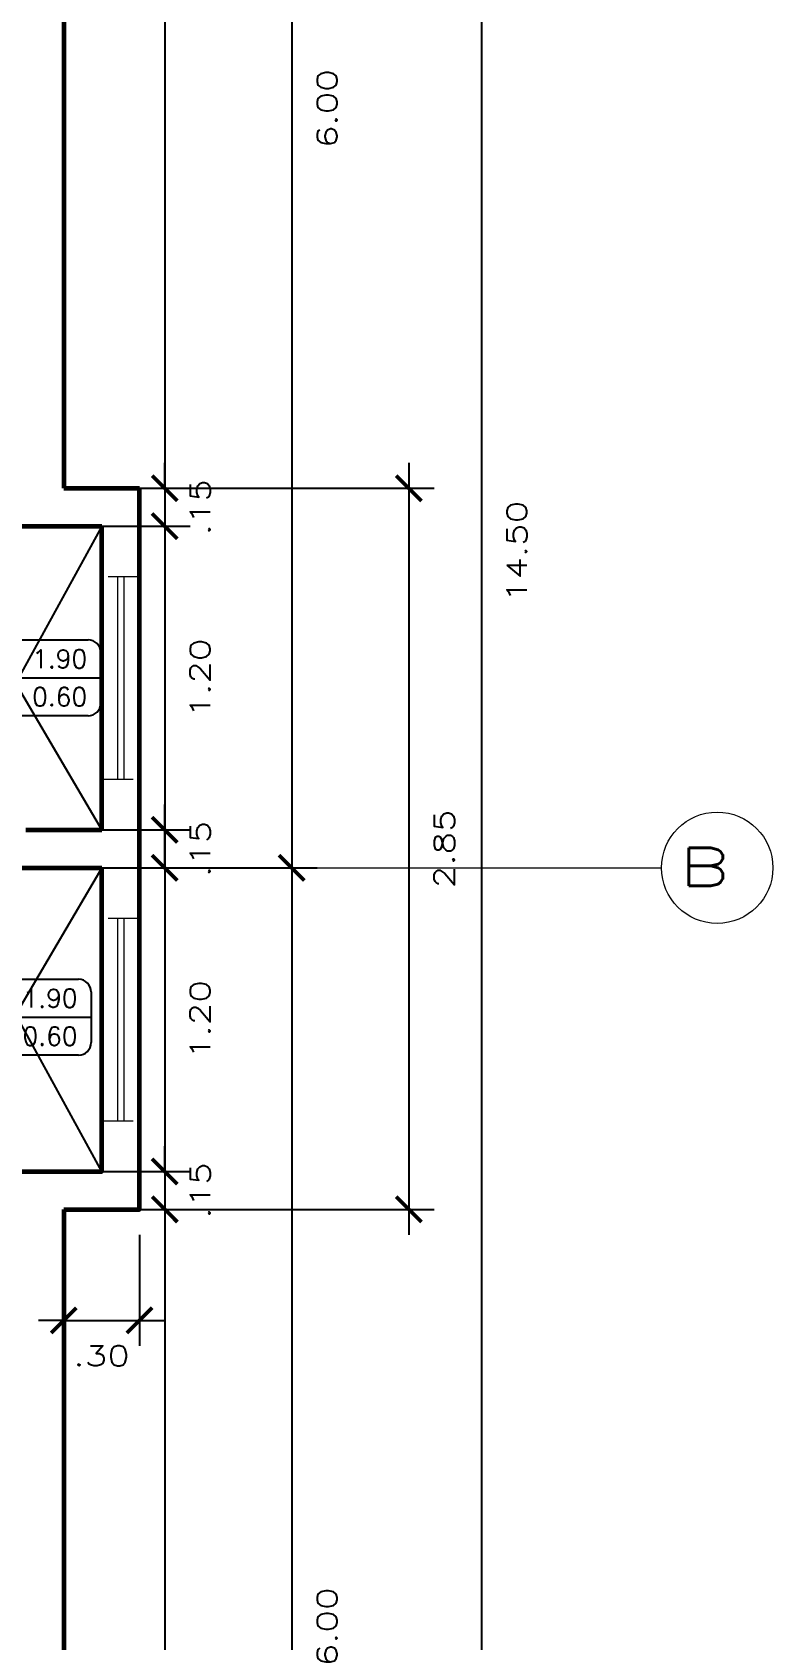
# Model space of a CAD drawing. Header units: millimetres. Extents: x 1313 to 1393.8, y 883.5 to 926.2.
# Drawn here: x 1371.43 to 1374.36, y 911.44 to 917.8 of the extents above; entities that cross this region are included whole.
import ezdxf
from ezdxf.enums import TextEntityAlignment as Align

# ---------------------------------------------------------------- set-up
doc = ezdxf.new("R2010")
doc.units = ezdxf.units.MM
doc.linetypes.add('HIDDEN2', pattern=[0.1875, 0.125, -0.0625])
doc.layers.add('CODIGOS', color=31, linetype='Continuous')
doc.layers.add('Muro Bajo', color=2, linetype='Continuous')
for name, color, linetype, lineweight in [('cotas', 87, 'Continuous', 15), ('ejes', 147, 'Continuous', 5), ('Muros confinados', 3, 'Continuous', 60), ('proy', 42, 'HIDDEN2', 5)]:
    doc.layers.add(name, color=color, linetype=linetype, lineweight=lineweight)
doc.styles.add('R80-50', font='romans.shx', dxfattribs={"width": 1.3, "height": 0.08})
doc.styles.add('ROMANS', font='romans')
doc.dimstyles.new('HORIZONTAL 1.1', dxfattribs={"dimtxt": 0.2, "dimasz": 0.1, "dimexe": 0.1, "dimexo": 0.1, "dimgap": 0.1, "dimtad": 2, "dimzin": 4, "dimdsep": 46, "dimtxsty": 'R80-50', "dimblk": 'ARCHTICK', "dimcen": 0.09, "dimdle": 0.1, "dimclrd": 256, "dimclre": 256, "dimclrt": 7, "dimaunit": 1, "dimazin": 0, "dimtfac": 1, "dimtix": 1, "dimtmove": 0, "dimatfit": 3, "dimldrblk": 'ARCHTICK', "dimfxl": 1, "dimtolj": 1, "dimtzin": 0, "dimarcsym": 0})

# ---------------------------------------------------------------- blocks, each defined once
blk = doc.blocks.new('_ArchTick')
at = {"color": 0, "const_width": 0.15}
blk.add_lwpolyline([(-0.5, -0.5), (0.5, 0.5)], dxfattribs=at)
blk = doc.blocks.new('*D464')
at = {"layer": 'cotas', "lineweight": -2, "transparency": 16777216}
for p, q in [((1371.954666263297, 922.9452182237877), (1371.954666263297, 915.8952182237882)), ((1371.555468992413, 922.8452182237877), (1372.054666263297, 922.8452182237877)), ((1371.755468992412, 915.9952182237882), (1372.054666263297, 915.9952182237882))]:
    blk.add_line(p, q, dxfattribs=at)
at = {"layer": 'Defpoints', "color": 0, "transparency": 16777216}
for p in [(1371.455468992413, 922.8452182237877), (1371.655468992413, 915.9952182237882), (1371.954666263297, 915.9952182237882)]:
    blk.add_point(p, dxfattribs=at)
at = {"layer": 'cotas', "lineweight": -2, "transparency": 16777216, "xscale": 0.1, "yscale": 0.1, "zscale": 0.1}
for p, rotation in [((1371.954666263297, 922.8452182237877), 90), ((1371.954666263297, 915.9952182237882), 270)]:
    blk.add_blockref('_ArchTick', p, dxfattribs=dict(at, rotation=rotation))
at = {"layer": 'cotas', "color": 7, "transparency": 16777216, "insert": (1372.094666263297, 919.4202182237873), "char_height": 0.08, "attachment_point": 5, "rotation": 90, "style": 'R80-50'}
blk.add_mtext('\\A1;6.85', dxfattribs=at)
blk = doc.blocks.new('*D465')
at = {"layer": 'cotas', "lineweight": -2, "transparency": 16777216}
for p, q in [((1371.954666263297, 915.9952182237882), (1371.954666263297, 916.0952182237883)), ((1371.655468992413, 915.9952182237882), (1372.054666263297, 915.9952182237882)), ((1371.954666263297, 915.9952182237882), (1371.954666263297, 915.84521822379)), ((1371.655468992413, 915.84521822379), (1372.054666263297, 915.84521822379)), ((1371.954666263297, 915.84521822379), (1371.954666263297, 915.74521822379))]:
    blk.add_line(p, q, dxfattribs=at)
at = {"layer": 'Defpoints', "color": 0, "transparency": 16777216}
for p in [(1371.555468992413, 915.9952182237882), (1371.555468992413, 915.84521822379), (1371.954666263297, 915.84521822379)]:
    blk.add_point(p, dxfattribs=at)
at = {"layer": 'cotas', "lineweight": -2, "transparency": 16777216, "xscale": 0.1, "yscale": 0.1, "zscale": 0.1}
for p, rotation in [((1371.954666263297, 915.9952182237882), 270), ((1371.954666263297, 915.84521822379), 90)]:
    blk.add_blockref('_ArchTick', p, dxfattribs=dict(at, rotation=rotation))
at = {"layer": 'cotas', "color": 7, "transparency": 16777216, "insert": (1372.094666263297, 915.9202182237884), "char_height": 0.08, "attachment_point": 5, "rotation": 90, "style": 'R80-50'}
blk.add_mtext('\\A1;.15', dxfattribs=at)
blk = doc.blocks.new('*D466')
at = {"layer": 'cotas', "lineweight": -2, "transparency": 16777216}
for p, q in [((1371.954666263297, 915.94521822379), (1371.954666263297, 914.5452182237897)), ((1371.655468992413, 915.84521822379), (1372.054666263297, 915.84521822379)), ((1371.655468992414, 914.6452182237897), (1372.054666263297, 914.6452182237897))]:
    blk.add_line(p, q, dxfattribs=at)
at = {"layer": 'Defpoints', "color": 0, "transparency": 16777216}
for p in [(1371.555468992413, 915.84521822379), (1371.555468992414, 914.6452182237897), (1371.954666263297, 914.6452182237897)]:
    blk.add_point(p, dxfattribs=at)
at = {"layer": 'cotas', "lineweight": -2, "transparency": 16777216, "xscale": 0.1, "yscale": 0.1, "zscale": 0.1}
for p, rotation in [((1371.954666263297, 915.84521822379), 90), ((1371.954666263297, 914.6452182237897), 270)]:
    blk.add_blockref('_ArchTick', p, dxfattribs=dict(at, rotation=rotation))
at = {"layer": 'cotas', "color": 7, "transparency": 16777216, "insert": (1372.094666263297, 915.2452182237892), "char_height": 0.08, "attachment_point": 5, "rotation": 90, "style": 'R80-50'}
blk.add_mtext('\\A1;1.20', dxfattribs=at)
blk = doc.blocks.new('*D467')
at = {"layer": 'cotas', "lineweight": -2, "transparency": 16777216}
for p, q in [((1371.954666263297, 914.5952182237878), (1371.954666263297, 913.1952182237884)), ((1371.655468992413, 914.4952182237878), (1372.054666263297, 914.4952182237878)), ((1371.655468992413, 913.2952182237884), (1372.054666263297, 913.2952182237884))]:
    blk.add_line(p, q, dxfattribs=at)
at = {"layer": 'Defpoints', "color": 0, "transparency": 16777216}
for p in [(1371.555468992414, 914.4952182237878), (1371.555468992414, 913.2952182237884), (1371.954666263297, 913.2952182237884)]:
    blk.add_point(p, dxfattribs=at)
at = {"layer": 'cotas', "lineweight": -2, "transparency": 16777216, "xscale": 0.1, "yscale": 0.1, "zscale": 0.1}
for p, rotation in [((1371.954666263297, 914.4952182237878), 90), ((1371.954666263297, 913.2952182237884), 270)]:
    blk.add_blockref('_ArchTick', p, dxfattribs=dict(at, rotation=rotation))
at = {"layer": 'cotas', "color": 7, "transparency": 16777216, "insert": (1372.094666263297, 913.8952182237874), "char_height": 0.08, "attachment_point": 5, "rotation": 90, "style": 'R80-50'}
blk.add_mtext('\\A1;1.20', dxfattribs=at)
blk = doc.blocks.new('*D468')
at = {"layer": 'cotas', "lineweight": -2, "transparency": 16777216}
for p, q in [((1371.954666263297, 913.2952182237884), (1371.954666263297, 913.3952182237884)), ((1371.655468992413, 913.2952182237884), (1372.054666263297, 913.2952182237884)), ((1371.954666263297, 913.2952182237884), (1371.954666263297, 913.1452182237883)), ((1371.655468992413, 913.1452182237883), (1372.054666263297, 913.1452182237883)), ((1371.954666263297, 913.1452182237883), (1371.954666263297, 913.0452182237883))]:
    blk.add_line(p, q, dxfattribs=at)
at = {"layer": 'Defpoints', "color": 0, "transparency": 16777216}
for p in [(1371.555468992414, 913.2952182237884), (1371.555468992414, 913.1452182237883), (1371.954666263297, 913.1452182237883)]:
    blk.add_point(p, dxfattribs=at)
at = {"layer": 'cotas', "lineweight": -2, "transparency": 16777216, "xscale": 0.1, "yscale": 0.1, "zscale": 0.1}
for p, rotation in [((1371.954666263297, 913.2952182237884), 270), ((1371.954666263297, 913.1452182237883), 90)]:
    blk.add_blockref('_ArchTick', p, dxfattribs=dict(at, rotation=rotation))
at = {"layer": 'cotas', "color": 7, "transparency": 16777216, "insert": (1372.094666263297, 913.2202182237877), "char_height": 0.08, "attachment_point": 5, "rotation": 90, "style": 'R80-50'}
blk.add_mtext('\\A1;.15', dxfattribs=at)
blk = doc.blocks.new('*D469')
at = {"layer": 'cotas', "lineweight": -2, "transparency": 16777216}
for p, q in [((1371.954666263297, 913.2452182237884), (1371.954666263297, 908.6952182242632)), ((1371.655468992413, 913.1452182237883), (1372.054666263297, 913.1452182237883)), ((1371.655468992413, 908.7952182242632), (1372.054666263297, 908.7952182242632))]:
    blk.add_line(p, q, dxfattribs=at)
at = {"layer": 'Defpoints', "color": 0, "transparency": 16777216}
for p in [(1371.555468992414, 913.1452182237883), (1371.555468992413, 908.7952182242632), (1371.954666263297, 908.7952182242632)]:
    blk.add_point(p, dxfattribs=at)
at = {"layer": 'cotas', "lineweight": -2, "transparency": 16777216, "xscale": 0.1, "yscale": 0.1, "zscale": 0.1}
for p, rotation in [((1371.954666263297, 913.1452182237883), 90), ((1371.954666263297, 908.7952182242632), 270)]:
    blk.add_blockref('_ArchTick', p, dxfattribs=dict(at, rotation=rotation))
at = {"layer": 'cotas', "color": 7, "transparency": 16777216, "insert": (1372.094666263297, 910.9702182240251), "char_height": 0.08, "attachment_point": 5, "rotation": 90, "style": 'R80-50'}
blk.add_mtext('\\A1;4.35', dxfattribs=at)
blk = doc.blocks.new('*D474')
at = {"layer": 'cotas', "lineweight": -2, "transparency": 16777216}
for p, q in [((1372.456654278026, 920.5952182237883), (1372.456654278026, 914.3952182237882)), ((1371.927897837847, 920.4952182237882), (1372.556654278026, 920.4952182237882)), ((1371.927897837838, 914.4952182237882), (1372.556654278026, 914.4952182237882))]:
    blk.add_line(p, q, dxfattribs=at)
at = {"layer": 'Defpoints', "color": 0, "transparency": 16777216}
for p in [(1371.827897837847, 920.4952182237882), (1371.827897837838, 914.4952182237882), (1372.456654278026, 914.4952182237882)]:
    blk.add_point(p, dxfattribs=at)
at = {"layer": 'cotas', "lineweight": -2, "transparency": 16777216, "xscale": 0.1, "yscale": 0.1, "zscale": 0.1}
for p, rotation in [((1372.456654278026, 920.4952182237882), 90), ((1372.456654278026, 914.4952182237882), 270)]:
    blk.add_blockref('_ArchTick', p, dxfattribs=dict(at, rotation=rotation))
at = {"layer": 'cotas', "color": 7, "transparency": 16777216, "insert": (1372.596654278027, 917.4952182237876), "char_height": 0.08, "attachment_point": 5, "rotation": 90, "style": 'R80-50'}
blk.add_mtext('\\A1;6.00', dxfattribs=at)
blk = doc.blocks.new('*D475')
at = {"layer": 'cotas', "lineweight": -2, "transparency": 16777216}
for p, q in [((1372.456654278026, 914.5952182237883), (1372.456654278026, 908.3952182237887)), ((1371.927897837838, 914.4952182237882), (1372.556654278026, 914.4952182237882)), ((1371.927897837848, 908.4952182237887), (1372.556654278026, 908.4952182237887))]:
    blk.add_line(p, q, dxfattribs=at)
at = {"layer": 'Defpoints', "color": 0, "transparency": 16777216}
for p in [(1371.827897837838, 914.4952182237882), (1371.827897837848, 908.4952182237887), (1372.456654278026, 908.4952182237887)]:
    blk.add_point(p, dxfattribs=at)
at = {"layer": 'cotas', "lineweight": -2, "transparency": 16777216, "xscale": 0.1, "yscale": 0.1, "zscale": 0.1}
for p, rotation in [((1372.456654278026, 914.4952182237882), 90), ((1372.456654278026, 908.4952182237887), 270)]:
    blk.add_blockref('_ArchTick', p, dxfattribs=dict(at, rotation=rotation))
at = {"layer": 'cotas', "color": 7, "transparency": 16777216, "insert": (1372.596654278027, 911.4952182237878), "char_height": 0.08, "attachment_point": 5, "rotation": 90, "style": 'R80-50'}
blk.add_mtext('\\A1;6.00', dxfattribs=at)
blk = doc.blocks.new('*D476')
at = {"layer": 'cotas', "lineweight": -2, "transparency": 16777216}
for p, q in [((1373.206654278026, 923.0952182237883), (1373.206654278026, 908.3952182237878)), ((1371.927897837847, 922.9952182237882), (1373.306654278026, 922.9952182237882)), ((1371.927897837849, 908.4952182237878), (1373.306654278026, 908.4952182237878))]:
    blk.add_line(p, q, dxfattribs=at)
at = {"layer": 'Defpoints', "color": 0, "transparency": 16777216}
for p in [(1371.827897837847, 922.9952182237882), (1371.827897837849, 908.4952182237878), (1373.206654278026, 908.4952182237878)]:
    blk.add_point(p, dxfattribs=at)
at = {"layer": 'cotas', "lineweight": -2, "transparency": 16777216, "xscale": 0.1, "yscale": 0.1, "zscale": 0.1}
for p, rotation in [((1373.206654278026, 922.9952182237882), 90), ((1373.206654278026, 908.4952182237878), 270)]:
    blk.add_blockref('_ArchTick', p, dxfattribs=dict(at, rotation=rotation))
at = {"layer": 'cotas', "color": 7, "transparency": 16777216, "insert": (1373.346654278027, 915.7452182237873), "char_height": 0.08, "attachment_point": 5, "rotation": 90, "style": 'R80-50'}
blk.add_mtext('\\A1;14.50', dxfattribs=at)
blk = doc.blocks.new('*D602')
at = {"layer": 'cotas', "lineweight": -2, "transparency": 16777216}
for p, q in [((1372.919791185811, 916.0952182237883), (1372.919791185811, 913.0452182237883)), ((1371.955468992414, 915.9952182237882), (1373.019791185811, 915.9952182237882)), ((1371.955468992414, 913.1452182237883), (1373.019791185811, 913.1452182237883))]:
    blk.add_line(p, q, dxfattribs=at)
at = {"layer": 'Defpoints', "color": 0, "transparency": 16777216}
for p in [(1371.855468992414, 915.9952182237882), (1371.855468992414, 913.1452182237883), (1372.919791185811, 913.1452182237883)]:
    blk.add_point(p, dxfattribs=at)
at = {"layer": 'cotas', "lineweight": -2, "transparency": 16777216, "xscale": 0.1, "yscale": 0.1, "zscale": 0.1}
for p, rotation in [((1372.919791185811, 915.9952182237882), 90), ((1372.919791185811, 913.1452182237883), 270)]:
    blk.add_blockref('_ArchTick', p, dxfattribs=dict(at, rotation=rotation))
at = {"layer": 'cotas', "color": 7, "transparency": 16777216, "insert": (1373.059791185811, 914.5702182237876), "char_height": 0.08, "attachment_point": 5, "rotation": 90, "style": 'R80-50'}
blk.add_mtext('\\A1;2.85', dxfattribs=at)
blk = doc.blocks.new('*D544')
at = {"layer": 'cotas', "lineweight": -2, "transparency": 16777216}
for p, q in [((1371.954666263297, 914.6452182237897), (1371.954666263297, 914.7452182237897)), ((1371.805468992414, 914.6452182237897), (1372.054666263297, 914.6452182237897)), ((1371.954666263297, 914.4952182237878), (1371.954666263297, 914.6452182237897)), ((1371.655468992413, 914.4952182237878), (1372.054666263297, 914.4952182237878)), ((1371.954666263297, 914.4952182237878), (1371.954666263297, 914.3952182237878))]:
    blk.add_line(p, q, dxfattribs=at)
at = {"layer": 'Defpoints', "color": 0, "transparency": 16777216}
for p in [(1371.705468992414, 914.6452182237897), (1371.954666263297, 914.6452182237897), (1371.555468992414, 914.4952182237878)]:
    blk.add_point(p, dxfattribs=at)
at = {"layer": 'cotas', "lineweight": -2, "transparency": 16777216, "xscale": 0.1, "yscale": 0.1, "zscale": 0.1}
for p, rotation in [((1371.954666263297, 914.6452182237897), 270), ((1371.954666263297, 914.4952182237878), 90)]:
    blk.add_blockref('_ArchTick', p, dxfattribs=dict(at, rotation=rotation))
at = {"layer": 'cotas', "color": 7, "transparency": 16777216, "insert": (1372.094666263297, 914.5702182237881), "char_height": 0.08, "attachment_point": 5, "rotation": 90, "style": 'R80-50'}
blk.add_mtext('\\A1;.15', dxfattribs=at)
blk = doc.blocks.new('*D528')
at = {"layer": 'cotas', "lineweight": -2, "transparency": 16777216}
for p, q in [((1371.555468992413, 913.0452182237879), (1371.555468992413, 912.6064694935673)), ((1371.855067627854, 913.0452182237879), (1371.855067627854, 912.6064694935673)), ((1371.555468992413, 912.7064694935673), (1371.455468992413, 912.7064694935673)), ((1371.555468992413, 912.7064694935673), (1371.855067627854, 912.7064694935673)), ((1371.855067627854, 912.7064694935673), (1371.955067627854, 912.7064694935673))]:
    blk.add_line(p, q, dxfattribs=at)
at = {"layer": 'Defpoints', "color": 0, "transparency": 16777216}
for p in [(1371.555468992413, 913.1452182237879), (1371.855067627854, 913.1452182237879), (1371.855067627854, 912.7064694935673)]:
    blk.add_point(p, dxfattribs=at)
at = {"layer": 'cotas', "lineweight": -2, "transparency": 16777216, "xscale": 0.1, "yscale": 0.1, "zscale": 0.1}
blk.add_blockref('_ArchTick', (1371.555468992413, 912.7064694935673), dxfattribs=at)
at = {"layer": 'cotas', "lineweight": -2, "transparency": 16777216, "xscale": 0.1, "yscale": 0.1, "zscale": 0.1, "rotation": 180}
blk.add_blockref('_ArchTick', (1371.855067627854, 912.7064694935673), dxfattribs=at)
at = {"layer": 'cotas', "color": 7, "transparency": 16777216, "insert": (1371.705268310134, 912.5664694935673), "char_height": 0.08, "attachment_point": 5, "style": 'R80-50'}
blk.add_mtext('\\A1;.30', dxfattribs=at)
blk = doc.blocks.new('VANOS')
at = {"color": 2}
for p, q in [((-0.2749999999999915, 0.1499999999999968), (0.2750000000000057, 0.1500000000000004)), ((0, 0.1499999999999986), (0, -0.1500000000000021)), ((-0.3250000000000171, -0.100000000000005), (-0.3250000000000171, 0.09999999999999964)), ((0.3250000000000028, 0.09999999999999964), (0.3250000000000028, -0.09999999999999787)), ((-0.3250000000000028, 0), (0.3250000000000028, 0)), ((0.2749999999999915, -0.1500000000000039), (-0.2750000000000057, -0.1500000000000039))]:
    blk.add_line(p, q, dxfattribs=at)
for centre, radius, start, end in [((-0.2750000000000057, 0.1000000000000014), 0.04999999999999716, 180, 180.000000000001), ((-0.2749999999999915, 0.1000000000000014), 0.05, 90, 180), ((0.2750000000000057, 0.1000000000000014), 0.04999999999999805, 90, 90), ((0.2750000000000057, 0.09999999999999787), 0.05, 0, 89.99999999999984), ((-0.2750000000000057, -0.1000000000000014), 0.04999999999999893, 179.999999999998, 270), ((0.2749999999999915, -0.1000000000000014), 0.05000000000000071, 270.0000000000041, 4.071109992273244e-12)]:
    blk.add_arc(centre, radius, start, end, dxfattribs=at)
at = {"color": 3, "style": 'ROMANS'}
for tag, p in [('VANO', (-0.1625000000000085, 0.07499999999999751)), ('ALFEIZAR', (0.1625000000000085, 0.07500000000000107)), ('ANCHO', (-0.1624999999999943, -0.07500000000000107)), ('ALTURA', (0.1625000000000085, -0.07499999999999929))]:
    blk.add_attdef(tag, text='', height=0.0725, dxfattribs=at).set_placement(p, align=Align.MIDDLE)

msp = doc.modelspace()

# ---------------------------------------------------------------- linework, layer by layer
at = {"layer": 'ejes', "color": 5, "ltscale": 3}
msp.add_lwpolyline([(1371.827496473278, 914.4952182237873), (1373.919016204382, 914.4952182237873)], dxfattribs=at)
msp.add_lwpolyline([(1371.827496473278, 914.4952182237873), (1373.919016204382, 914.4952182237873)], dxfattribs=at)
at = {"layer": 'ejes', "color": 4, "linetype": 'Continuous'}
msp.add_circle((1374.138786573642, 914.4952182237873), 0.22, dxfattribs=at)
at = {"layer": 'Muro Bajo'}
for p, q in [((1371.705468992413, 915.8452182237895), (1371.380420309811, 915.2519132517398)), ((1371.705468992413, 914.6452182237902), (1371.349806007685, 915.2514638476971)), ((1371.705468992413, 914.4952182237873), (1371.349806007686, 913.8889725998808)), ((1371.705468992413, 913.2952182237893), (1371.380420309811, 913.8885231958382))]:
    msp.add_line(p, q, dxfattribs=at)
at = {"layer": 'Muros confinados'}
for p, q in [((1371.555468992409, 917.9452182242619), (1371.555468992413, 915.9952182237878)), ((1371.555468992413, 915.9952182237873), (1371.855468992413, 915.9952182237878)), ((1370.370536944571, 915.8452182237895), (1371.705468992413, 915.8452182237895)), ((1371.405468992413, 914.6452182237892), (1371.705468992413, 914.6452182237902)), ((1370.370536944571, 914.4952182237892), (1371.705468992413, 914.4952182237892)), ((1370.37053694457, 913.2952182237884), (1371.705468992413, 913.2952182237889)), ((1371.555468992413, 913.1452182237892), (1371.555468992411, 909.5952182237895))]:
    msp.add_line(p, q, dxfattribs=at)
for points in [[(1371.555468992413, 913.1452182237892), (1371.855468992413, 913.1452182237892), (1371.855468992413, 915.9952182237878)], [(1371.705468992413, 914.6452182237902), (1371.705468992413, 915.8452182237895)], [(1371.555468992413, 913.2952182237893), (1371.705468992413, 913.2952182237893), (1371.705468992413, 914.4952182237892)]]:
    msp.add_lwpolyline(points, dxfattribs=at)
at = {"layer": 'proy', "ltscale": 40}
for p, q in [((1371.767968992411, 915.6452182237902), (1371.767968992411, 914.84521822379)), ((1371.792968992411, 915.6452182237902), (1371.792968992411, 914.84521822379)), ((1371.792968992411, 915.6452182237902), (1371.792968992411, 914.84521822379)), ((1371.767968992411, 914.2952182237898), (1371.767968992411, 913.4952182237896)), ((1371.792968992411, 914.2952182237898), (1371.792968992411, 913.4952182237896)), ((1371.792968992411, 914.2952182237898), (1371.792968992411, 913.4952182237896))]:
    msp.add_line(p, q, dxfattribs=at)
at = {"layer": 'proy'}
for points in [[(1371.855468992411, 915.6452182237897), (1371.705468992411, 915.6452182237902), (1371.705468992411, 914.84521822379), (1371.855468992411, 914.84521822379), (1371.855468992413, 915.6452182237897)], [(1371.855468992411, 914.2952182237893), (1371.705468992411, 914.2952182237898), (1371.705468992411, 913.4952182237896), (1371.855468992411, 913.4952182237896), (1371.855468992413, 914.2952182237893)]]:
    msp.add_lwpolyline(points, dxfattribs=at)

# ---------------------------------------------------------------- block references
at = {"layer": 'CODIGOS'}
for p in [(1371.376685320868, 915.2458737431473), (1371.338753643145, 913.904515317857)]:
    msp.add_blockref('VANOS', p, dxfattribs=at).add_auto_attribs({'ANCHO': '0.80', 'VANO': 'V-10', 'ALTURA': '0.60', 'ALFEIZAR': '1.90'})

# ---------------------------------------------------------------- texts
at = {"layer": 'ejes', "color": 3, "linetype": 'Continuous', "ltscale": 0.75, "style": 'ROMANS', "width": 1.5}
msp.add_text('B', height=0.15, dxfattribs=at).set_placement((1373.987749867602, 914.4238012103663))

# ---------------------------------------------------------------- dimensions: what is measured, and where the dimension line sits
at = {"layer": 'cotas'}
dim = msp.add_aligned_dim(p1=(1371.827897837847, 922.9952182237878), p2=(1371.827897837848, 908.4952182237873), distance=1.3787564401779944, dimstyle='HORIZONTAL 1.1', dxfattribs=at)
dim.commit()
dim.dimension.update_dxf_attribs({"geometry": '*D476', "text_midpoint": (1373.346654278027, 915.7452182237873)})
for base, p1, p2, picture, middle in [((1371.954666263297, 915.9952182237882), (1371.455468992412, 922.8452182237872), (1371.655468992412, 915.9952182237878), '*D464', (1372.094666263297, 919.4202182237873)), ((1371.954666263297, 915.84521822379), (1371.555468992413, 915.9952182237878), (1371.555468992413, 915.8452182237895), '*D465', (1372.094666263297, 915.9202182237884)), ((1371.954666263297, 914.6452182237897), (1371.555468992413, 915.8452182237895), (1371.555468992414, 914.6452182237892), '*D466', (1372.094666263297, 915.2452182237892)), ((1371.954666263297, 914.6452182237897), (1371.555468992413, 914.4952182237873), (1371.705468992414, 914.6452182237892), '*D544', (1372.094666263297, 914.5702182237881)), ((1371.954666263297, 913.2952182237884), (1371.555468992413, 914.4952182237873), (1371.555468992413, 913.295218223788), '*D467', (1372.094666263297, 913.8952182237874)), ((1371.954666263297, 913.1452182237883), (1371.555468992413, 913.295218223788), (1371.555468992413, 913.1452182237879), '*D468', (1372.094666263297, 913.2202182237877)), ((1371.954666263297, 908.7952182242632), (1371.555468992413, 913.1452182237879), (1371.555468992412, 908.7952182242627), '*D469', (1372.094666263297, 910.9702182240251))]:
    dim = msp.add_linear_dim(base=base, p1=p1, p2=p2, angle=90, dimstyle='HORIZONTAL 1.1', override={"dimtmove": 1}, dxfattribs=at)
    dim.commit()
    dim.dimension.update_dxf_attribs({"geometry": picture, "text_midpoint": middle})
for base, p1, p2, picture, middle in [((1372.456654278026, 914.4952182237882), (1371.827897837847, 920.4952182237878), (1371.827897837837, 914.4952182237878), '*D474', (1372.596654278027, 917.4952182237876)), ((1372.919791185811, 913.1452182237883), (1371.855468992413, 915.9952182237878), (1371.855468992413, 913.1452182237879), '*D602', (1373.059791185811, 914.5702182237876)), ((1372.456654278026, 908.4952182237887), (1371.827897837837, 914.4952182237878), (1371.827897837848, 908.4952182237882), '*D475', (1372.596654278027, 911.4952182237878))]:
    dim = msp.add_linear_dim(base=base, p1=p1, p2=p2, angle=90, dimstyle='HORIZONTAL 1.1', dxfattribs=at)
    dim.commit()
    dim.dimension.update_dxf_attribs({"geometry": picture, "text_midpoint": middle})
dim = msp.add_linear_dim(base=(1371.855067627854, 912.7064694935673), p1=(1371.555468992413, 913.1452182237879), p2=(1371.855067627854, 913.1452182237879), dimstyle='HORIZONTAL 1.1', override={"dimtmove": 1}, dxfattribs=at)
dim.commit()
dim.dimension.update_dxf_attribs({"geometry": '*D528', "text_midpoint": (1371.705268310134, 912.5664694935673)})

doc.saveas('drawing.dxf')
